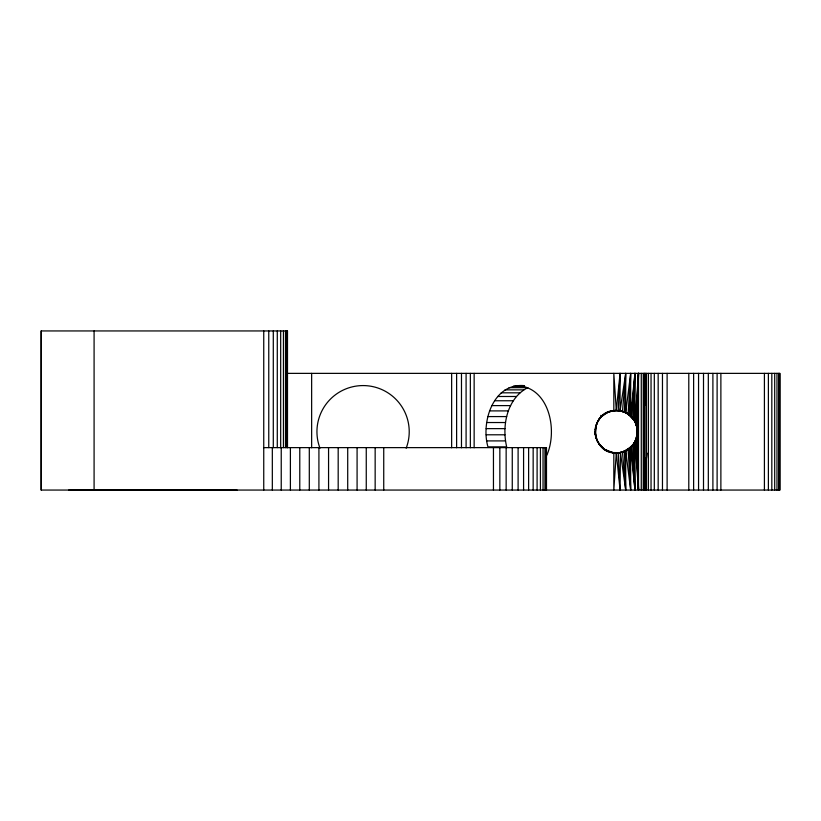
<?xml version="1.0" encoding="UTF-8"?>
<svg xmlns="http://www.w3.org/2000/svg" width="821" height="821" viewBox="0 0 821 821"><rect width="100%" height="100%" fill="white"/><g stroke="black" fill="none" stroke-linecap="round" stroke-linejoin="round"><path stroke-width="1.23" d="M646.466 490.055L646.466 373.37M617.351 452.894L613.821 452.782L613.821 490.055L616.304 452.905L620.44 452.504C589.447 458.703 586.368 408.263 617.751 410.551C643.264 411.547 643.88 451.242 618.223 452.843L620.071 490.055L620.44 452.525L626.341 450.401L631.831 446.162M637.455 433.334L634.951 441.831L638.492 490.055L637.455 433.334L638.492 373.37L634.951 421.604L636.337 424.734M637.301 428.695L635.895 423.595L633.935 419.931L634.951 373.37L630.672 416.114L632.026 417.499M637.486 430.635L636.86 426.489L638.492 373.37L638.492 490.055L635.895 439.83L637.363 434.258M628.619 414.441L625.705 412.696L625.705 373.37L622.472 411.413L627.213 413.527L624.422 412.111L625.705 373.37L620.071 410.839L625.304 412.511M595.718 426.561L595.112 432.8L596.108 438.219L595.184 433.796M620.071 373.37L618.223 410.582L620.071 410.839L620.071 373.37L616.304 410.5C605.703 410.295 596.025 419.079 595.184 429.64M636.768 426.13L634.951 421.604L634.951 373.37L632.673 418.228L633.925 419.931L630.672 416.114L625.705 412.696L630.672 373.37L630.672 416.114M637.445 430.009L635.895 423.595L638.492 373.37L637.281 434.884L638.492 490.055L636.573 437.962L637.476 432.985M595.246 429.085L595.112 432.8M634.376 420.609L628.086 414.071L630.672 373.37L629.42 415.036L632.529 418.043M634.951 373.37L631.298 416.709L633.545 419.367M509.092 387.645L527.821 387.645C506.978 398.298 501.662 425.709 506.67 446.85L487.931 446.85C480.87 422.21 493.031 383.109 523.911 385.603M647.143 453.182L646.527 458.231L644.885 458.231M600.582 417.479L600.869 415.364M624.668 451.211L620.44 452.525L625.705 490.055L625.705 450.729C631.647 447.835 635.926 442.016 637.168 435.561M596.097 425.247L595.225 434.124M597.873 421.214L595.492 427.577L597.165 422.558M546.827 455.224C557.757 430.522 549.557 387.82 517.661 385.603M635.895 439.83L636.501 438.198M626.341 450.401L624.422 451.314L625.705 490.055L622.472 452.012L630.672 447.322L634.951 490.055L633.935 443.504L636.018 439.543M596.703 423.595L598.663 419.931L597.596 421.717M633.935 443.504L635.423 440.898M634.951 441.831L634.951 490.055L632.673 445.198L634.715 442.252M599.268 419.1L598.663 419.931L601.311 416.719L599.905 418.258M599.658 418.556L598.663 419.931L600.746 417.284M633.884 443.586L628.086 449.354L630.672 490.055L630.661 447.281M632.919 444.9L631.298 446.716L634.951 490.055M613.759 410.654L608.187 412.111L601.3 416.709L601.824 416.206M601.3 416.709L603.045 415.149M602.84 415.313L604.513 414.082M606.298 413.004L611.142 411.157M608.187 412.111L613.821 410.644L618.223 410.582L613.821 410.644L613.821 373.37L616.304 410.5L620.071 410.839L617.751 410.551M620.44 452.525L622.923 451.868M621.107 452.371C614.785 453.88 607.868 452.217 602.84 448.112M612.158 410.911L615.75 410.51M615.257 452.894L612.158 452.525L619.434 452.689M68.738 490.055L237.074 490.055M287.309 373.37L779.95 373.37L779.95 490.055L41.05 490.055L41.05 330.945L287.494 330.945L287.494 447.63M522.023 385.808L524.516 385.808M513.33 386.219L524.568 386.219M505.018 389.862L523.757 389.862M501.2 392.818L519.939 392.818M497.69 396.481L516.43 396.481M494.56 400.761L513.299 400.761M644.885 405.194L646.466 405.194M491.851 405.605L510.59 405.605M489.634 410.9L508.373 410.9M487.931 416.575L506.67 416.575M486.781 422.528L505.52 422.528M486.196 428.634L504.936 428.634M486.196 434.791L504.936 434.791M486.781 440.908L505.52 440.908M263.746 447.63L546.488 447.63L546.488 490.055M599.905 445.177L604.513 449.344L613.205 452.699M619.722 410.777L623.611 411.803M621.692 411.198L620.44 410.921L624.412 412.132M610.147 452.012L612.148 452.494M608.187 451.314L611.368 452.35M607.879 451.181L604.513 449.354L609.582 451.837M596.005 437.87L598.663 443.494L604.8 449.539M628.086 414.071L630.056 415.559M601.3 446.716L603.425 448.574M597.596 441.719L602.111 447.486M600.849 446.244L596.703 439.83L595.092 431.713L595.42 435.469M599.71 444.931L598.663 443.504L599.258 444.315M635.782 423.328L633.935 419.931L634.951 421.604M633.935 419.931L635.115 421.912M596.703 439.83L597.852 442.18M597.124 440.785L595.492 435.848L595.718 436.834M635.895 423.595L636.87 426.571M625.705 450.729L630.672 490.055L629.42 448.389M637.507 431.312L638.492 373.37L636.419 424.98L637.517 431.713L638.492 490.055L636.86 436.936M616.304 452.925L620.071 490.055M779.622 373.37L779.591 490.055M778.616 373.37L778.616 490.055M776.974 373.37L776.974 490.055M774.696 373.37L774.696 490.055M771.822 373.37L771.822 490.055M768.384 373.37L768.384 490.055M764.413 373.37L764.413 490.055M720.879 373.37L720.879 490.055M717.113 373.37L717.113 490.055M712.895 373.37L712.895 490.055M708.318 373.37L708.318 490.055M703.505 373.37L703.505 490.055M698.558 373.37L698.558 490.055M693.622 373.37L693.622 490.055M688.788 373.37L688.788 490.055M667.114 373.37L667.114 490.055M662.465 373.37L662.465 490.055M658.165 373.37L658.165 490.055M654.316 373.37L654.316 490.055M651.043 373.37L651.043 490.055M648.395 373.37L648.395 490.055M645.285 373.37L645.285 405.194M645.285 458.231L645.285 490.055M644.885 373.37L644.885 490.055M644.485 373.37L644.485 490.055M643.274 373.37L643.274 490.055M641.273 373.37L641.273 490.055M546.109 447.63L546.109 490.055M544.949 447.63L544.949 490.055M543.04 447.63L543.04 490.055M540.413 447.63L540.413 490.055M537.098 447.63L537.098 490.055M533.157 447.63L533.157 490.055M528.621 447.63L528.621 490.055M523.582 447.63L523.582 490.055M518.102 447.63L518.102 490.055M512.263 447.63L512.263 490.055M506.147 447.63L506.147 490.055M499.845 447.63L499.845 490.055M493.452 447.63L493.452 490.055M474.148 373.37L474.148 447.743M470.351 373.37L470.351 447.743M466.092 373.37L466.092 447.743M461.484 373.37L461.484 447.743M456.62 373.37L456.62 447.743M451.642 373.37L451.642 447.743M383.735 447.63L383.735 490.055M375.156 447.63L375.156 490.055M366.258 447.63L366.258 490.055M357.084 447.63L357.084 490.055M347.714 447.63L347.714 490.055M338.18 447.63L338.18 490.055M328.564 447.63L328.564 490.055M318.917 447.63L318.917 490.055M311.641 373.37L311.641 447.743M309.301 447.63L309.301 490.055M299.778 447.63L299.778 490.055M290.398 447.63L290.398 490.055M287.381 330.945L287.381 447.63M286.868 330.945L286.868 447.63M285.503 330.945L285.503 447.63M283.44 330.945L283.44 447.63M281.234 447.63L281.234 490.055M280.679 330.945L280.679 447.63M277.282 330.945L277.282 447.63M273.29 330.945L273.29 447.63M272.326 447.63L272.326 490.055M268.765 330.945L268.765 447.63M263.746 330.945L263.746 490.055M94.087 330.945L94.087 490.055M41.337 330.945L41.337 490.055M320.005 448.245A46.14 46.14 0 0 1 363.087 385.572A46.14 46.14 0 0 1 406.159 448.245"/></g></svg>
